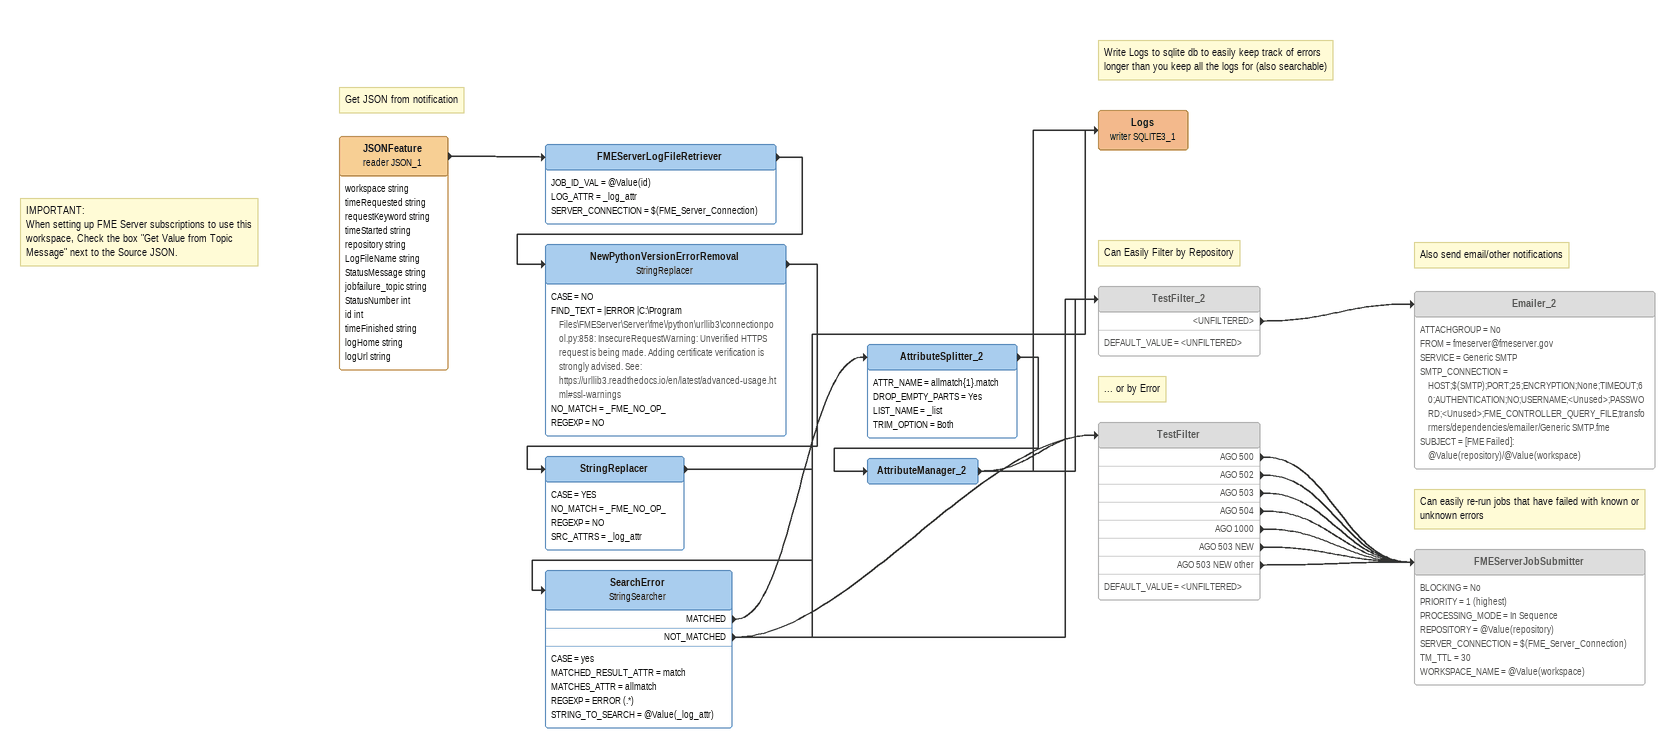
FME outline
Note: IMPORTANT: / When setting up FME Server subscriptions to use this workspace, Check the box "Get Value from Topic Message" next to the Source JSON.
Note: Get JSON from notification
JSONFeature (reader JSON_1)
    attributes: workspace string, timeRequested string, requestKeyword string, timeStarted string, repository string, LogFileName string, StatusMessage string, jobfailure_topic string, StatusNumber int, id int, timeFinished string, logHome string, logUrl string
    -> FMEServerLogFileRetriever
FMEServerLogFileRetriever
    JOB_ID_VAL = @Value(id)
    LOG_ATTR = _log_attr
    SERVER_CONNECTION = $(FME_Server_Connection)
    -> NewPythonVersionErrorRemoval
NewPythonVersionErrorRemoval: StringReplacer
    CASE = NO
    FIND_TEXT = |ERROR |C:\Program Files\FMEServer\Server\fme\/python\urllib3\connectionpool.py:858: InsecureRequestWarning: Unverified HTTPS request is being made. Adding certificate verification is strongly advised. See: https://urllib3.readthedocs.io/en/latest/advanced-usage.html#ssl-warnings
    NO_MATCH = _FME_NO_OP_
    REGEXP = NO
    -> StringReplacer
StringReplacer
    CASE = YES
    NO_MATCH = _FME_NO_OP_
    REGEXP = NO
    SRC_ATTRS = _log_attr
    -> SearchError
SearchError: StringSearcher
    CASE = yes
    MATCHED_RESULT_ATTR = match
    MATCHES_ATTR = allmatch
    REGEXP = ERROR (.*)
    STRING_TO_SEARCH = @Value(_log_attr)
    MATCHED -> AttributeSplitter_2
    NOT_MATCHED -> TestFilter_2
    NOT_MATCHED -> Logs (writer SQLITE3_1)
    NOT_MATCHED -> TestFilter
AttributeSplitter_2
    ATTR_NAME = allmatch{1}.match
    DROP_EMPTY_PARTS = Yes
    LIST_NAME = _list
    TRIM_OPTION = Both
    -> AttributeManager_2
AttributeManager_2
    -> TestFilter_2
    -> Logs (writer SQLITE3_1)
    -> TestFilter
Note: Write Logs to sqlite db to easily keep track of errors longer than you keep all the logs for (also searchable)
Logs (writer SQLITE3_1)
Note: Can Easily Filter by Repository
TestFilter_2 [off]
    DEFAULT_VALUE = <UNFILTERED>
    <UNFILTERED> -> Emailer_2
Note: Also send email/other notifications
Emailer_2 [off]
    ATTACHGROUP = No
    FROM = fmeserver@fmeserver.gov
    SERVICE = Generic SMTP
    SMTP_CONNECTION = HOST;$(SMTP);PORT;25;ENCRYPTION;None;TIMEOUT;60;AUTHENTICATION;NO;USERNAME;<Unused>;PASSWORD;<Unused>;FME_CONTROLLER_QUERY_FILE;transformers/dependencies/emailer/Generic SMTP.fme
    SUBJECT = [FME Failed]: @Value(repository)/@Value(workspace)
Note: ... or by Error
TestFilter [off]
    DEFAULT_VALUE = <UNFILTERED>
    AGO 500 -> FMEServerJobSubmitter
    AGO 502 -> FMEServerJobSubmitter
    AGO 503 -> FMEServerJobSubmitter
    AGO 504 -> FMEServerJobSubmitter
    AGO 1000 -> FMEServerJobSubmitter
    AGO 503 NEW -> FMEServerJobSubmitter
    AGO 503 NEW other -> FMEServerJobSubmitter
Note: Can easily re-run jobs that have failed with known or unknown errors
FMEServerJobSubmitter [off]
    BLOCKING = No
    PRIORITY = 1 (highest)
    PROCESSING_MODE = In Sequence
    REPOSITORY = @Value(repository)
    SERVER_CONNECTION = $(FME_Server_Connection)
    TM_TTL = 30
    WORKSPACE_NAME = @Value(workspace)
